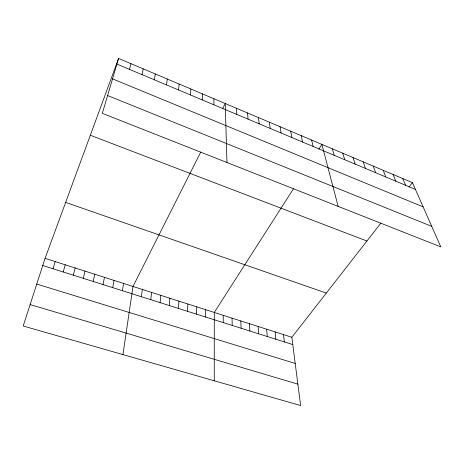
<?xml version="1.0" encoding="UTF-8"?>
<svg xmlns="http://www.w3.org/2000/svg" width="464" height="464" viewBox="0 0 464 464"><rect width="100%" height="100%" fill="white"/><g stroke="black" fill="none" stroke-linecap="round" stroke-linejoin="round"><path stroke-width="0.7" d="M213.892 104.8L213.898 98.739M214.258 380.793L214.275 312.452L293.596 188.57M205.436 316.97L205.546 309.662M196.521 314.151L196.748 306.849M202.246 99.911L202.443 93.896M187.531 311.309L187.868 304.007M178.46 308.444L178.918 301.148M190.466 94.969L190.866 88.995M169.314 305.55L169.888 298.259M160.086 302.632L160.782 295.348M178.553 89.964L179.15 84.048M150.777 299.686L151.6 292.413M141.392 296.716L142.332 289.449M166.506 84.906L167.307 79.042M122.937 354.6L132.988 286.462L200.732 152.117M122.363 290.702L123.563 283.446M154.321 79.791L155.336 73.979M112.717 287.651L114.051 280.407M102.991 284.577L104.458 277.339M141.996 74.617L143.219 68.858M93.177 281.474L94.778 274.241M83.276 278.342L85.016 271.121M129.526 69.38L130.97 63.678M73.283 275.181L75.162 267.972M63.197 271.991L65.221 264.793M118.575 58.441L102.329 113.349L440.8 246.871L412.432 182.665L118.575 58.441L45.072 258.349L23.2 326.001L300.626 405.559L291.85 337.258L380.944 223.033M53.018 268.772L55.193 261.586M222.691 108.553L225.231 103.524L226.96 162.516M318.768 149.251L321.883 144.385L338.14 206.376M408.97 187.102L412.432 182.665M30.125 304.575L297.871 384.14M36.755 284.067L295.214 363.451M42.752 265.524L292.79 344.595M45.072 258.349L291.85 337.258M65.644 202.397L326.308 293.08M90.329 135.268L366.914 241.019M107.602 95.543L431.74 226.368M112.537 78.863L423.133 206.886M116.905 64.084L415.408 189.405M402.787 178.588L405.629 185.298M393.037 174.47L395.751 181.151M383.189 170.305L385.77 176.958M373.242 166.1L375.678 172.724M363.184 161.849L365.481 168.444M353.023 157.551L355.175 164.117M342.757 153.213L344.758 159.744M332.375 148.822L334.225 155.318M311.593 140.035L313.136 146.467M301.2 135.645L302.58 142.036M290.69 131.202L291.914 137.559M280.07 126.713L281.126 133.029M269.335 122.171L270.228 128.453M283.516 334.59L284.362 341.927M258.489 117.583L259.208 123.824M275.117 331.905L275.86 339.242M266.643 329.196L267.287 336.533M247.521 112.949L248.066 119.149M258.1 326.465L258.639 333.796M249.481 323.71L249.922 331.041M236.437 108.263L236.797 114.417M240.793 320.931L241.123 328.257M232.029 318.13L232.249 325.45M223.19 315.305L223.3 322.619"/></g></svg>
